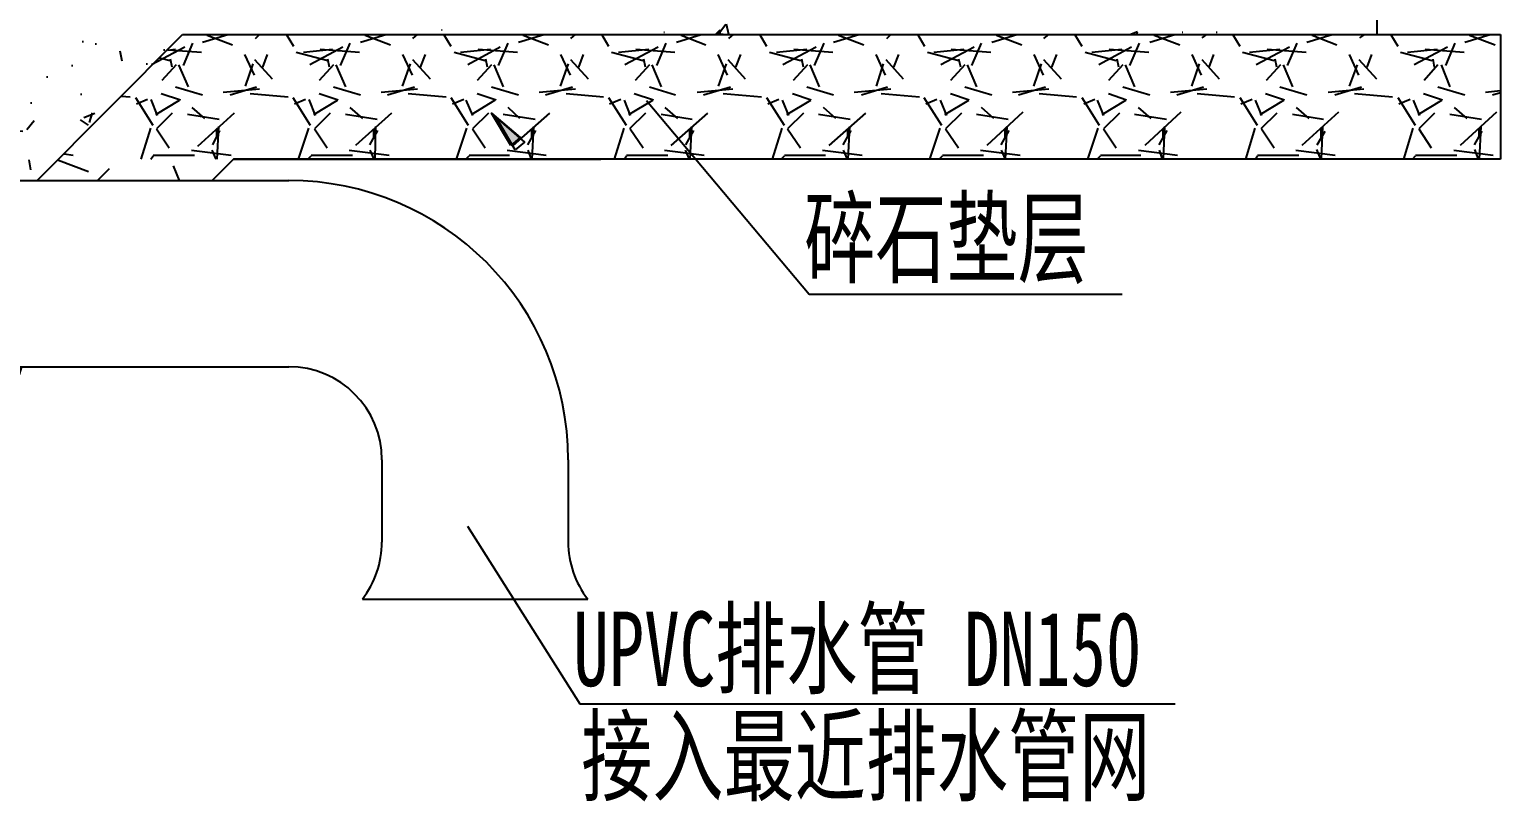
# Model space of a CAD drawing. Extents: x 2969 to 3809, y -1283 to -33.
# Drawn here: x 3132.9 to 3192.1, y -160.3 to -129.2 of the extents above; entities that cross this region are included whole.
import ezdxf

# ---------------------------------------------------------------- set-up
doc = ezdxf.new("R2010")
doc.units = 0
doc.header["$LTSCALE"] = 10
for name, color, linetype in [('填充', 8, 'Continuous'), ('文字', 3, 'Continuous'), ('标注引线', 3, 'Continuous'), ('照明', 3, 'Continuous'), ('轮廓', 7, 'Continuous')]:
    doc.layers.add(name, color=color, linetype=linetype)
doc.styles.add('HZTXT', font='仿宋_GB2312_0.ttf', dxfattribs={"width": 0.6, "height": 1.25})

msp = doc.modelspace()

# ---------------------------------------------------------------- hatches: boundary and pattern name
at = {"layer": '填充'}
h = msp.add_hatch(dxfattribs=at)
h.set_pattern_fill('AR-CONC', color=256, scale=0.025, style=0)
h.set_pattern_definition([(50, (-231983.6498, -63601.415), (4.554616725, -0.39847714), [0.47625, -5.23875]), (355, (-231983.65, -63601.415), (-0.88107065, 4.77641607), [0.381, -4.191]), (100.451, (-231983.2702, -63601.4484), (3.67356254, 4.377917196), [0.40475, -4.45225]), (46.1842, (-231983.65, -63600.145), (6.77697602, -1.0510582), [0.714375, -7.858125]), (96.6356, (-231983.085, -63600.233), (5.93510586, 6.1856389), [0.607125, -6.678375]), (351.184, (-231983.65, -63600.145), (5.93511515, 6.18562795), [0.5715, -6.2865]), (21, (-231983.0148, -63600.4627), (3.790371996, -2.556637963), [0.47625, -5.23875]), (326, (-231983.015, -63600.4627), (1.54505071, 4.60469915), [0.381, -4.191]), (71.4514, (-231982.699, -63600.6757), (5.33541227, 2.04807144), [0.40475, -4.45225]), (37.5, (-231983.6498, -63601.4152), (0.077215081, 2.113875972), [0, -4.1402, 0, -4.2545, 0, -4.206875]), (7.5, (-231983.6498, -63601.4152), (1.670491563, 2.50451437), [0, -2.4257, 0, -4.04495, 0, -1.603375]), (327.5, (-231985.0658, -63601.4152), (3.389764879, -0.1432186), [0, -1.5875, 0, -4.953, 0, -6.57225]), (317.5, (-231985.7008, -63601.4152), (3.703229535, 0.635662276), [0, -2.06375, 0, -3.2893, 0, -4.66725])])
h.paths.add_polyline_path([(3118.373, -135.248), (3133.184, -135.248), (3139.018, -129.414), (3118.373, -129.414)])
h.paths.add_polyline_path([(3127.3, -142.748), (3118.373, -142.748), (3118.373, -143.952), (3093.169, -143.952), (3093.169, -129.414), (3072.37, -129.414), (3084.165, -141.21), (3084.165, -153.947), (3127.3, -153.947)])
msp.add_hatch(color=256, dxfattribs=at).paths.add_polyline_path([(3152.236, -133.838), (3151.463, -132.531), (3152.613, -133.519)])
h = msp.add_hatch(dxfattribs=at)
h.set_pattern_fill('GRAVEL', color=256, scale=0.4, style=0)
h.set_pattern_definition([(228.0128, (-231976.3346, -63591.2552), (-81.2800690636, -91.440112358), [1.366884, -135.322]), (184.9697, (-231977.249, -63592.27118), (121.9201972247, 10.15992830155), [2.34562, -232.216]), (132.5104, (-231979.5858, -63592.4744), (101.5999260733, -111.7601091698), [1.653928, -163.7388]), (267.2737, (-231983.5482, -63595.0144), (10.1599558833, 203.1999346135), [2.13602, -211.4656]), (292.8337, (-231983.6498, -63597.148), (-50.800144222, 121.9200693202), [2.094536, -207.3592]), (357.2737, (-231982.837, -63599.0784), (-203.1999346135, 10.1599558833), [2.13602, -211.4656]), (37.6942, (-231980.7034, -63599.17998), (-132.08008344496, -101.59990942794), [2.824776, -279.6524]), (72.2553, (-231978.4682, -63597.45278), (71.12014226187, 223.52006482415), [2.66688, -264.0212]), (121.4296, (-231977.6554, -63594.9128), (-81.2800209411, 132.0798446399), [2.143252, -212.182]), (175.2364, (-231978.773, -63593.084), (111.7599122122, -10.159904651), [2.446852, -119.8956]), (222.3974, (-231981.2114, -63592.88078), (-121.92000366896, -111.75985460255), [3.164312, -313.2672]), (138.8141, (-231973.4898, -63595.116), (-71.119954697, 60.9599062285), [1.08002, -106.9224]), (171.4692, (-231974.3026, -63594.4048), (132.0797983824, -20.3200512002), [2.054728, -203.4184]), (225, (-231976.3346, -63594.1), (-2e-15, -10.15999307), [1.436836, -12.93156]), (203.1986, (-231977.0458, -63592.8808), (50.800171302, 20.320089097), [0.773764, -76.6024]), (291.8014, (-231977.757, -63593.1856), (-10.160007128, 30.480019635), [1.094264, -53.6192]), (30.9638, (-231977.3506, -63594.2016), (30.479967819, 20.320015835), [1.77728, -57.4652]), (161.5651, (-231975.8266, -63593.2872), (20.320009273, -10.15998489), [1.285148, -30.8436]), (16.3895, (-231983.6498, -63593.1856), (101.6000560559, 30.4799365999), [1.800352, -178.2352]), (70.3462, (-231981.9226, -63592.6776), (-40.6398867547, -111.7598419542), [1.510396, -149.5288]), (293.1986, (-231975.8266, -63591.2552), (-20.320089097, 50.800171302), [1.54752, -75.8288]), (343.6105, (-231975.217, -63592.6776), (-101.6000560559, 30.4799365999), [1.800352, -178.2352]), (339.444, (-231983.6498, -63599.4848), (-50.800063057, 20.319975344), [1.73614, -85.0708]), (294.7751, (-231982.0242, -63600.0944), (-50.7998816145, 111.7599481046), [1.454688, -144.0144]), (66.8014, (-231975.725, -63601.4152), (20.320089097, 50.800171302), [1.54752, -75.8288]), (17.354, (-231975.1154, -63599.9928), (-132.0800071274, -40.6399387024), [1.703132, -168.6096]), (69.444, (-231980.7034, -63601.4152), (-20.319975344, -50.800063057), [0.868072, -85.9392]), (101.3099, (-231976.3346, -63601.4152), (-10.159949852, 40.639869844), [0.51806, -51.288]), (165.9638, (-231976.4362, -63600.9072), (30.48002142, -10.159982416), [2.094536, -39.7962]), (186.009, (-231978.4682, -63600.3992), (101.5998501777, 10.1599762742), [1.941068, -192.1656]), (303.6901, (-231977.3506, -63595.116), (-10.160003485, 20.319980397), [1.465296, -35.16712]), (353.1572, (-231976.5378, -63596.33518), (172.7200714266, -20.3200910066), [2.558228, -253.264]), (60.9454, (-231973.9978, -63596.64), (-40.6399054633, -71.1198304433), [1.046032, -103.5576]), (90, (-231973.49, -63595.726), (-10.16, 10.16), [0.6096, -9.5504]), (120.2564, (-231978.6714, -63600.0944), (40.6399138673, -71.11996413), [1.411468, -139.7356]), (48.0128, (-231979.3826, -63598.8752), (81.2800690636, 91.440112358), [2.733772, -133.9552]), (0, (-231977.554, -63596.843), (10.16, 10.16), [2.6416, -7.5184]), (325.3048, (-231974.9122, -63596.8432), (-101.5998239638, 71.120006762), [1.60644, -159.0372]), (254.0546, (-231973.5914, -63597.7576), (-10.160025919, -40.640096813), [1.479316, -72.4868]), (207.646, (-231973.9978, -63599.17998), (-193.0399321961, -101.6000638989), [2.40858, -238.45]), (175.4261, (-231976.1314, -63600.29758), (-132.080030419, 10.1599508449), [2.548116, -252.2632]), (175.4261, (-231976.1314, -63600.29758), (-132.080030419, 10.1599508449), [2.548116, -252.2632])])
h.paths.add_polyline_path([(3133.184, -135.248), (3140.255, -135.248), (3141.074, -134.429), (3134.003, -134.429)])
h.paths.add_polyline_path([(3132.755, -142.748), (3127.3, -142.748), (3127.3, -153.947), (3084.165, -153.947), (3084.165, -141.21), (3077.384, -134.429), (3070.313, -134.429), (3079.152, -143.268), (3079.152, -159.03), (3132.235, -159.03), (3132.235, -143.268)])

# ---------------------------------------------------------------- linework, layer by layer
for points in [[(3160.602, -129.341), (3160.889, -128.954)], [(3161.012, -129.37), (3160.921, -128.954)], [(3139.055, -130.612), (3139.436, -129.721)], [(3139.824, -129.685), (3140.843, -129.37)], [(3140.009, -129.403), (3141.035, -129.783)], [(3141.963, -129.526), (3142.123, -129.37)], [(3143.494, -129.855), (3143.211, -129.37)], [(3145.379, -130.612), (3145.767, -129.721)], [(3146.184, -129.685), (3147.203, -129.37)], [(3146.369, -129.403), (3147.395, -129.783)], [(3148.291, -129.526), (3148.483, -129.37)], [(3149.441, -129.182), (3149.477, -129.182)], [(3149.829, -129.855), (3149.539, -129.37)], [(3151.747, -130.612), (3152.128, -129.721)], [(3152.545, -129.685), (3153.571, -129.37)], [(3152.741, -129.403), (3153.756, -129.783)], [(3154.652, -129.526), (3154.844, -129.37)], [(3156.189, -129.855), (3155.899, -129.37)], [(3158.111, -130.612), (3158.488, -129.721)], [(3158.394, -129.28), (3158.427, -129.28)], [(3158.905, -129.685), (3159.895, -129.37)], [(3159.101, -129.403), (3160.091, -129.783)], [(3160.472, -129.37), (3160.668, -129.182)], [(3160.602, -129.341), (3160.983, -129.37)], [(3160.668, -129.37), (3160.668, -129.182)], [(3161.012, -129.526), (3161.204, -129.37)], [(3162.55, -129.855), (3162.26, -129.37)], [(3163.09, -129.37), (3163.126, -129.37)], [(3164.471, -130.612), (3164.849, -129.721)], [(3165.229, -129.685), (3166.256, -129.37)], [(3165.425, -129.37), (3165.461, -129.37)], [(3165.425, -129.403), (3166.451, -129.783)], [(3165.487, -129.37), (3165.523, -129.37)], [(3167.38, -129.526), (3167.539, -129.37)], [(3168.91, -129.855), (3168.627, -129.37)], [(3170.796, -130.612), (3171.184, -129.721)], [(3171.601, -129.685), (3172.616, -129.37)], [(3171.786, -129.403), (3172.812, -129.783)], [(3173.704, -129.526), (3173.9, -129.37)], [(3175.245, -129.855), (3174.951, -129.37)], [(3177.156, -129.37), (3177.475, -129.243)], [(3177.156, -130.612), (3177.544, -129.721)], [(3177.446, -129.37), (3177.475, -129.28)], [(3177.961, -129.685), (3178.976, -129.37)], [(3178.146, -129.403), (3179.172, -129.783)], [(3179.27, -129.28), (3179.296, -129.28)], [(3180.068, -129.5), (3180.26, -129.37)], [(3180.641, -129.28), (3180.677, -129.28)], [(3181.606, -129.855), (3181.312, -129.37)], [(3183.516, -130.612), (3183.905, -129.721)], [(3184.286, -129.685), (3185.312, -129.37)], [(3184.506, -129.403), (3185.496, -129.783)], [(3186.428, -129.5), (3186.621, -129.37)], [(3187.966, -129.855), (3187.676, -129.37)], [(3189.884, -130.612), (3190.265, -129.721)], [(3190.646, -129.685), (3191.672, -129.37)], [(3190.842, -129.403), (3191.868, -129.783)], [(3139.117, -129.881), (3137.771, -130.587)], [(3138.736, -129.978), (3138.422, -130.01)], [(3139.788, -130.101), (3138.437, -129.995)], [(3139.788, -130.101), (3138.437, -129.995)], [(3141.514, -130.174), (3141.902, -131.003)], [(3142.246, -130.684), (3142.442, -130.174)], [(3144.875, -130.427), (3143.592, -130.101)], [(3145.06, -129.978), (3143.885, -130.101)], [(3145.477, -129.881), (3144.139, -130.587)], [(3146.148, -130.101), (3144.556, -129.978)], [(3146.148, -130.101), (3144.556, -129.978)], [(3147.874, -130.174), (3148.262, -131.003)], [(3148.607, -130.684), (3148.802, -130.174)], [(3151.199, -130.427), (3149.952, -130.101)], [(3151.421, -129.978), (3150.209, -130.101)], [(3151.812, -129.881), (3150.503, -130.587)], [(3152.509, -130.101), (3150.917, -129.978)], [(3152.509, -130.101), (3150.917, -129.978)], [(3154.235, -130.174), (3154.623, -131.003)], [(3154.978, -130.684), (3155.163, -130.174)], [(3157.56, -130.427), (3156.287, -130.101)], [(3157.792, -129.978), (3156.57, -130.101)], [(3158.173, -129.881), (3156.827, -130.587)], [(3158.844, -130.101), (3157.277, -129.978)], [(3158.844, -130.101), (3157.277, -129.978)], [(3160.57, -130.174), (3160.95, -131.003)], [(3161.302, -130.684), (3161.498, -130.174)], [(3163.92, -130.427), (3162.647, -130.101)], [(3164.152, -129.978), (3162.93, -130.101)], [(3164.533, -129.881), (3163.188, -130.587)], [(3165.204, -130.101), (3163.637, -129.978)], [(3165.204, -130.101), (3163.637, -129.978)], [(3166.93, -130.174), (3167.311, -131.003)], [(3167.663, -130.684), (3167.859, -130.174)], [(3170.281, -130.427), (3169.008, -130.101)], [(3170.477, -129.978), (3169.265, -130.101)], [(3170.894, -129.881), (3169.548, -130.587)], [(3171.565, -130.101), (3169.965, -129.978)], [(3171.565, -130.101), (3169.965, -129.978)], [(3173.291, -130.174), (3173.671, -131.003)], [(3174.023, -130.684), (3174.219, -130.174)], [(3176.616, -130.427), (3175.369, -130.101)], [(3176.837, -129.978), (3175.626, -130.101)], [(3177.225, -129.881), (3175.909, -130.587)], [(3177.925, -130.101), (3176.326, -129.978)], [(3177.925, -130.101), (3176.326, -129.978)], [(3179.651, -130.174), (3180.039, -131.003)], [(3180.358, -130.684), (3180.543, -130.174)], [(3182.976, -130.427), (3181.692, -130.101)], [(3183.198, -129.978), (3181.986, -130.101)], [(3183.586, -129.881), (3182.244, -130.587)], [(3184.26, -130.101), (3182.687, -129.978)], [(3184.26, -130.101), (3182.687, -129.978)], [(3185.986, -130.174), (3186.364, -131.003)], [(3186.719, -130.684), (3186.904, -130.174)], [(3189.337, -130.427), (3188.064, -130.101)], [(3189.533, -129.978), (3188.347, -130.101)], [(3189.946, -129.881), (3188.604, -130.587)], [(3190.621, -130.101), (3189.054, -129.978)], [(3190.621, -130.101), (3189.054, -129.978)], [(3138.515, -130.427), (3138.108, -130.324)], [(3138.761, -130.587), (3138.188, -131.224)], [(3138.602, -130.684), (3138.54, -130.358)], [(3138.859, -130.587), (3139.247, -131.481)], [(3141.55, -131.445), (3141.865, -130.55)], [(3142.638, -131.162), (3141.931, -130.395)], [(3145.097, -130.587), (3144.52, -131.224)], [(3144.937, -130.684), (3144.875, -130.358)], [(3145.194, -130.587), (3145.575, -131.481)], [(3147.874, -131.445), (3148.193, -130.55)], [(3148.998, -131.162), (3148.291, -130.395)], [(3151.457, -130.587), (3150.88, -131.224)], [(3151.297, -130.684), (3151.236, -130.358)], [(3151.555, -130.587), (3151.935, -131.481)], [(3154.235, -131.445), (3154.561, -130.55)], [(3155.359, -131.162), (3154.652, -130.395)], [(3157.817, -130.587), (3157.241, -131.224)], [(3157.658, -130.684), (3157.596, -130.358)], [(3157.915, -130.587), (3158.296, -131.481)], [(3160.602, -131.445), (3160.921, -130.55)], [(3161.683, -131.162), (3160.983, -130.395)], [(3164.178, -130.587), (3163.601, -131.224)], [(3164.018, -130.684), (3163.957, -130.358)], [(3164.276, -130.587), (3164.657, -131.481)], [(3166.966, -131.445), (3167.249, -130.55)], [(3168.043, -131.162), (3167.344, -130.395)], [(3170.513, -130.587), (3169.936, -131.224)], [(3170.353, -130.684), (3170.281, -130.358)], [(3170.611, -130.587), (3170.992, -131.481)], [(3173.291, -131.445), (3173.61, -130.55)], [(3174.415, -131.162), (3173.704, -130.395)], [(3176.873, -130.587), (3176.297, -131.224)], [(3176.714, -130.684), (3176.652, -130.358)], [(3176.971, -130.587), (3177.352, -131.481)], [(3179.651, -131.445), (3179.97, -130.55)], [(3180.775, -131.162), (3180.068, -130.395)], [(3183.234, -130.587), (3182.657, -131.224)], [(3183.074, -130.684), (3183.012, -130.358)], [(3183.332, -130.587), (3183.712, -131.481)], [(3186.012, -131.445), (3186.33, -130.587)], [(3187.1, -131.162), (3186.4, -130.395)], [(3189.558, -130.587), (3189.018, -131.224)], [(3189.435, -130.684), (3189.373, -130.358)], [(3189.692, -130.587), (3190.044, -131.481)], [(3138.736, -131.481), (3139.824, -131.796)], [(3140.937, -131.796), (3141.992, -131.481)], [(3145.097, -131.481), (3146.184, -131.796)], [(3147.272, -131.796), (3148.36, -131.481)], [(3151.457, -131.481), (3152.545, -131.796)], [(3153.633, -131.796), (3154.721, -131.481)], [(3157.817, -131.481), (3158.869, -131.796)], [(3159.993, -131.796), (3161.081, -131.481)], [(3164.152, -131.481), (3165.229, -131.796)], [(3166.354, -131.796), (3167.405, -131.481)], [(3170.513, -131.481), (3171.601, -131.796)], [(3172.678, -131.796), (3173.769, -131.481)], [(3176.873, -131.481), (3177.961, -131.796)], [(3179.049, -131.796), (3180.13, -131.481)], [(3183.198, -131.481), (3184.286, -131.796)], [(3185.41, -131.796), (3186.49, -131.481)], [(3189.558, -131.481), (3190.646, -131.796)], [(3136.912, -131.894), (3136.568, -131.864)], [(3137.84, -133.041), (3137.133, -131.922)], [(3137.612, -131.991), (3137.17, -132.176)], [(3137.746, -131.991), (3138, -132.628)], [(3137.938, -132.592), (3138.896, -132.017)], [(3138.932, -132.017), (3138.16, -131.763)], [(3142.123, -131.575), (3140.654, -131.702)], [(3143.272, -131.894), (3141.742, -131.763)], [(3144.168, -133.041), (3143.468, -131.922)], [(3143.972, -131.991), (3143.53, -132.176)], [(3144.107, -131.991), (3144.36, -132.628)], [(3144.299, -132.592), (3145.256, -132.017)], [(3145.292, -132.017), (3144.52, -131.763)], [(3148.483, -131.575), (3147.015, -131.702)], [(3149.633, -131.894), (3148.103, -131.763)], [(3150.528, -133.041), (3149.829, -131.922)], [(3150.344, -131.991), (3149.89, -132.176)], [(3150.431, -132.017), (3150.688, -132.628)], [(3150.659, -132.592), (3151.591, -132.017)], [(3151.653, -132.017), (3150.88, -131.763)], [(3154.844, -131.575), (3153.375, -131.702)], [(3155.968, -131.894), (3154.463, -131.763)], [(3156.889, -133.041), (3156.189, -131.922)], [(3156.668, -131.991), (3156.215, -132.176)], [(3156.798, -132.017), (3157.049, -132.628)], [(3156.987, -132.592), (3157.952, -132.017)], [(3157.977, -132.017), (3157.208, -131.763)], [(3161.179, -131.575), (3159.736, -131.702)], [(3162.328, -131.894), (3160.791, -131.763)], [(3163.25, -133.041), (3162.55, -131.922)], [(3163.028, -131.991), (3162.586, -132.176)], [(3163.162, -132.017), (3163.416, -132.628)], [(3163.348, -132.592), (3164.312, -132.017)], [(3164.337, -132.017), (3163.576, -131.763)], [(3167.539, -131.575), (3166.064, -131.702)], [(3168.689, -131.894), (3167.151, -131.763)], [(3169.585, -133.041), (3168.874, -131.922)], [(3169.389, -131.991), (3168.946, -132.176)], [(3169.523, -132.017), (3169.777, -132.628)], [(3169.708, -132.592), (3170.672, -132.017)], [(3170.698, -132.017), (3169.936, -131.763)], [(3173.9, -131.575), (3172.431, -131.702)], [(3175.017, -131.894), (3173.512, -131.763)], [(3175.945, -133.041), (3175.245, -131.922)], [(3175.749, -131.991), (3175.307, -132.176)], [(3175.847, -132.017), (3176.105, -132.628)], [(3176.043, -132.592), (3176.997, -132.017)], [(3177.033, -132.017), (3176.297, -131.763)], [(3180.26, -131.575), (3178.792, -131.702)], [(3181.377, -131.894), (3179.873, -131.763)], [(3182.306, -133.041), (3181.606, -131.922)], [(3182.084, -131.991), (3181.631, -132.176)], [(3182.208, -132.017), (3182.465, -132.628)], [(3182.403, -132.592), (3183.357, -132.017)], [(3183.393, -132.017), (3182.625, -131.763)], [(3186.584, -131.575), (3185.152, -131.702)], [(3187.738, -131.894), (3186.207, -131.763)], [(3188.666, -133.041), (3187.966, -131.922)], [(3188.445, -131.991), (3187.992, -132.176)], [(3188.568, -132.017), (3188.826, -132.628)], [(3188.764, -132.592), (3189.718, -132.017)], [(3189.754, -132.017), (3188.985, -131.763)], [(3192.089, -131.636), (3191.48, -131.702)], [(3191.77, -131.796), (3192.089, -131.702)], [(3138.602, -132.531), (3137.967, -133.168)], [(3140.495, -132.788), (3139.215, -132.592)], [(3139.922, -132.752), (3139.407, -132.31)], [(3141.097, -132.531), (3139.628, -133.874)], [(3144.962, -132.531), (3144.328, -133.168)], [(3146.855, -132.788), (3145.575, -132.592)], [(3146.282, -132.752), (3145.767, -132.31)], [(3147.432, -132.531), (3145.988, -133.838)], [(3151.334, -132.531), (3150.688, -133.168)], [(3152.236, -133.838), (3151.463, -132.531), (3152.613, -133.519), (3152.236, -133.838)], [(3153.216, -132.788), (3151.935, -132.592)], [(3152.606, -132.752), (3152.128, -132.31)], [(3153.792, -132.531), (3152.324, -133.838)], [(3157.658, -132.531), (3157.019, -133.168)], [(3159.544, -132.788), (3158.296, -132.592)], [(3158.967, -132.752), (3158.456, -132.31)], [(3160.153, -132.531), (3158.684, -133.838)], [(3164.018, -132.531), (3163.384, -133.168)], [(3165.904, -132.788), (3164.628, -132.592)], [(3165.327, -132.752), (3164.823, -132.31)], [(3166.513, -132.531), (3165.045, -133.838)], [(3170.379, -132.531), (3169.744, -133.168)], [(3172.264, -132.788), (3170.992, -132.592)], [(3171.688, -132.752), (3171.184, -132.31)], [(3172.848, -132.494), (3171.405, -133.838)], [(3176.739, -132.531), (3176.105, -133.168)], [(3178.632, -132.788), (3177.352, -132.592)], [(3178.023, -132.752), (3177.508, -132.31)], [(3179.208, -132.494), (3177.765, -133.838)], [(3183.074, -132.531), (3182.436, -133.168)], [(3184.96, -132.788), (3183.712, -132.592)], [(3184.384, -132.752), (3183.872, -132.31)], [(3185.569, -132.494), (3184.093, -133.838)], [(3189.435, -132.531), (3188.797, -133.168)], [(3191.32, -132.788), (3190.044, -132.592)], [(3190.744, -132.752), (3190.232, -132.31)], [(3191.93, -132.494), (3190.461, -133.838)], [(3137.354, -134.385), (3137.746, -133.139)], [(3137.967, -133.168), (3138.479, -133.936)], [(3140.241, -133.813), (3140.524, -133.237)], [(3140.462, -133.078), (3140.401, -134.385)], [(3140.401, -133.519), (3140.401, -133.168)], [(3143.69, -134.385), (3144.107, -133.139)], [(3144.328, -133.168), (3144.839, -133.936)], [(3146.565, -133.813), (3146.884, -133.237)], [(3146.725, -133.519), (3146.725, -133.168)], [(3146.786, -133.078), (3146.761, -134.385)], [(3150.05, -134.385), (3150.467, -133.139)], [(3150.688, -133.168), (3151.199, -133.936)], [(3152.417, -134.019), (3151.645, -132.712), (3152.794, -133.7), (3152.417, -134.019)], [(3152.926, -133.813), (3153.245, -133.237)], [(3153.154, -133.078), (3153.085, -134.385)], [(3153.085, -133.519), (3153.085, -133.168)], [(3156.41, -134.385), (3156.798, -133.139)], [(3157.049, -133.168), (3157.56, -133.936)], [(3159.286, -133.813), (3159.612, -133.237)], [(3159.514, -133.078), (3159.446, -134.385)], [(3159.446, -133.519), (3159.446, -133.168)], [(3162.771, -134.385), (3163.162, -133.139)], [(3163.384, -133.168), (3163.895, -133.936)], [(3165.621, -133.813), (3165.94, -133.237)], [(3165.875, -133.078), (3165.813, -134.385)], [(3165.813, -133.519), (3165.813, -133.168)], [(3169.106, -134.385), (3169.523, -133.139)], [(3169.744, -133.168), (3170.256, -133.936)], [(3171.982, -133.813), (3172.301, -133.237)], [(3172.203, -133.078), (3172.141, -134.385)], [(3172.141, -133.519), (3172.141, -133.168)], [(3175.466, -134.385), (3175.883, -133.139)], [(3176.105, -133.168), (3176.616, -133.936)], [(3178.342, -133.813), (3178.661, -133.237)], [(3178.563, -133.078), (3178.502, -134.385)], [(3178.502, -133.519), (3178.502, -133.168)], [(3181.827, -134.385), (3182.208, -133.139)], [(3182.465, -133.168), (3182.976, -133.936)], [(3184.702, -133.813), (3185.022, -133.262)], [(3184.924, -133.078), (3184.862, -134.385)], [(3184.862, -133.519), (3184.862, -133.168)], [(3188.188, -134.385), (3188.568, -133.139)], [(3188.797, -133.168), (3189.3, -133.936)], [(3191.038, -133.813), (3191.353, -133.262)], [(3191.291, -133.078), (3191.222, -134.385)], [(3191.222, -133.519), (3191.222, -133.168)], [(3134.251, -134.181), (3134.613, -134.225)], [(3137.746, -134.385), (3137.84, -134.254)], [(3137.84, -134.225), (3139.505, -134.225)], [(3139.374, -134.033), (3140.974, -134.225)], [(3140.205, -134.033), (3140.364, -134.385)], [(3144.07, -134.385), (3144.205, -134.254)], [(3144.205, -134.225), (3145.865, -134.225)], [(3145.735, -134.033), (3147.334, -134.225)], [(3146.565, -134.033), (3146.725, -134.385)], [(3150.431, -134.385), (3150.565, -134.254)], [(3150.565, -134.225), (3152.19, -134.225)], [(3152.095, -134.033), (3153.658, -134.225)], [(3152.926, -134.033), (3153.06, -134.385)], [(3156.798, -134.385), (3156.889, -134.254)], [(3156.889, -134.225), (3158.554, -134.225)], [(3158.427, -134.033), (3160.019, -134.225)], [(3159.261, -134.033), (3159.42, -134.385)], [(3163.126, -134.385), (3163.25, -134.254)], [(3163.25, -134.225), (3164.914, -134.225)], [(3164.787, -134.033), (3166.39, -134.225)], [(3165.621, -134.033), (3165.781, -134.385)], [(3169.487, -134.385), (3169.617, -134.254)], [(3169.617, -134.225), (3171.274, -134.225)], [(3171.148, -134.033), (3172.75, -134.225)], [(3171.982, -134.033), (3172.141, -134.385)], [(3175.847, -134.385), (3175.978, -134.254)], [(3175.978, -134.225), (3177.606, -134.225)], [(3177.508, -134.033), (3179.074, -134.225)], [(3178.342, -134.033), (3178.465, -134.385)], [(3182.208, -134.385), (3182.306, -134.254)], [(3182.306, -134.225), (3183.966, -134.225)], [(3183.843, -134.033), (3185.435, -134.225)], [(3184.677, -133.997), (3184.833, -134.385)], [(3188.543, -134.385), (3188.666, -134.254)], [(3188.666, -134.225), (3190.327, -134.225)], [(3190.203, -134.033), (3191.796, -134.225)], [(3191.038, -133.997), (3191.193, -134.385)]]:
    msp.add_lwpolyline(points, dxfattribs=at)
at = {"layer": '标注引线'}
for p, q in [((3150.498, -149.173), (3155.017, -156.322)), ((3155.017, -156.322), (3178.99, -156.322))]:
    msp.add_line(p, q, dxfattribs=at)
msp.add_lwpolyline([(3157.704, -132.031), (3164.248, -139.82), (3176.848, -139.82)], dxfattribs=at)
at = {"layer": '照明'}
msp.add_lwpolyline([(3139.018, -129.37), (3155.867, -129.37)], dxfattribs=at)
at = {"layer": '轮廓'}
for p, q in [((3115.526, -135.248), (3143.297, -135.248)), ((3115.526, -142.748), (3143.297, -142.748)), ((3147.047, -146.498), (3147.047, -149.806)), ((3154.547, -146.498), (3154.547, -149.806)), ((3146.259, -152.106), (3155.336, -152.106))]:
    msp.add_line(p, q, dxfattribs=at)
for points in [[(3187.1, -64.348), (3187.1, -129.37)], [(3133.162, -135.248), (3139.018, -129.37)], [(3139.018, -129.37), (3192.089, -129.37)], [(3192.089, -129.37), (3192.089, -134.385)], [(3140.215, -135.248), (3141.074, -134.385), (3155.867, -134.385)], [(3192.089, -134.385), (3141.074, -134.385)]]:
    msp.add_lwpolyline(points, dxfattribs=at)
for centre, radius, start, end in [((3143.297, -146.498), 11.25, 0, 90), ((3143.297, -146.498), 3.75, 0, 90), ((3143.297, -149.806), 3.75, 322.17128, 0), ((3158.297, -149.806), 3.75, 180, 217.82872)]:
    msp.add_arc(centre, radius, start, end, dxfattribs=at)

# ---------------------------------------------------------------- texts
at = {"layer": '文字', "style": 'HZTXT', "width": 0.7}
for s, p in [('碎石垫层', (3164.049, -139.059)), ('UPVC排水管 DN150', (3154.749, -155.606)), ('接入最近排水管网', (3155.073, -159.923))]:
    msp.add_text(s, height=3, dxfattribs=at).set_placement(p)

doc.saveas('drawing.dxf')
